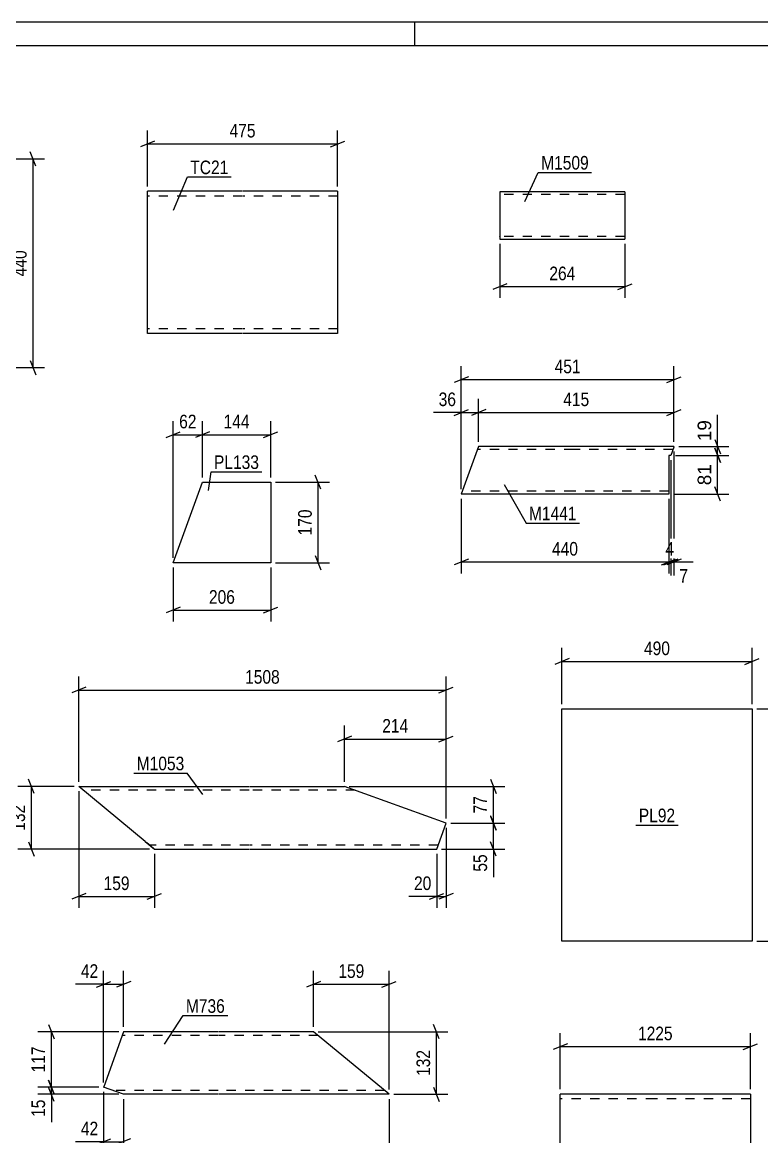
# Model space of a CAD drawing. Header units: millimetres. Extents: x 0 to 594, y 0 to 420.
# Drawn here: x 91.2 to 247.1, y 184.9 to 420 of the extents above; entities that cross this region are included whole.
import ezdxf

# ---------------------------------------------------------------- set-up
doc = ezdxf.new("R2010")
doc.units = ezdxf.units.MM
doc.linetypes.add('DXK_LINE_DOT2', pattern=[3.9198, 1.9599, -1.9599])
doc.styles.add('Arial', font='ARIAL.TTF', dxfattribs={"height": 0.2})
doc.styles.add('Arial Narrow', font='ARIALN.TTF', dxfattribs={"height": 0.2})

# ---------------------------------------------------------------- blocks, each defined once
blk = doc.blocks.new('Unknown-284930103-1131 - 20256')
at = {"color": 5, "linetype": 'Continuous'}
for p, q in [((594, 420), (0, 420)), ((174, 415), (174, 420)), ((589, 415), (5, 415))]:
    blk.add_line(p, q, dxfattribs=at)
blk = doc.blocks.new('Part-284930103-3958 - 3942')
at = {"color": 2, "linetype": 'Continuous'}
for p, q in [((224.66, 193.95), (204.66, 193.95)), ((204.66, 165.95), (204.66, 193.95)), ((244.76, 193.95), (224.76, 193.95)), ((244.76, 193.95), (244.76, 163.95)), ((204.66, 165.95), (204.66, 163.95)), ((224.66, 163.95), (204.66, 163.95)), ((244.76, 163.95), (224.76, 163.95))]:
    blk.add_line(p, q, dxfattribs=at)
at = {"color": 7, "linetype": 'DXK_LINE_DOT2'}
for p, q in [((224.66, 192.95), (204.66, 192.95)), ((244.76, 192.95), (224.76, 192.95)), ((204.66, 164.1), (204.66, 165.95)), ((204.66, 164.95), (204.66, 165.03)), ((224.66, 164.95), (204.66, 164.95)), ((244.76, 164.95), (224.76, 164.95)), ((244.76, 164.95), (244.76, 165.03))]:
    blk.add_line(p, q, dxfattribs=at)
blk = doc.blocks.new('Part-284930103-3827 - 3811')
at = {"color": 2, "linetype": 'Continuous'}
for p, q in [((112.55, 207.1), (108.37, 195.5)), ((132.52, 207.1), (112.55, 207.1)), ((152.62, 207.1), (132.62, 207.1)), ((168.55, 193.9), (152.62, 207.1)), ((108.37, 195.5), (108.34, 195.41)), ((112.52, 193.9), (108.34, 195.41)), ((132.52, 193.9), (112.52, 193.9)), ((168.55, 193.9), (132.62, 193.9))]:
    blk.add_line(p, q, dxfattribs=at)
at = {"color": 7, "linetype": 'DXK_LINE_DOT2'}
for p, q in [((132.52, 206.3), (112.26, 206.3)), ((153.59, 206.3), (132.62, 206.3)), ((108.34, 195.41), (108.37, 195.5)), ((108.37, 195.5), (108.34, 195.41)), ((108.37, 195.5), (108.34, 195.41)), ((132.52, 194.7), (110.31, 194.7)), ((167.59, 194.7), (132.62, 194.7)), ((167.31, 194.93), (167.36, 194.88)), ((167.51, 194.76), (167.59, 194.7))]:
    blk.add_line(p, q, dxfattribs=at)
blk = doc.blocks.new('Part-284930103-1241 - 1223')
at = {"color": 2, "linetype": 'Continuous'}
for p, q in [((218.29, 384.25), (191.9, 384.25)), ((191.9, 384.25), (191.9, 374.34)), ((218.29, 384.25), (218.29, 374.25)), ((191.9, 374.34), (191.9, 374.25)), ((191.9, 374.25), (218.29, 374.25))]:
    blk.add_line(p, q, dxfattribs=at)
at = {"color": 7, "linetype": 'DXK_LINE_DOT2'}
for p, q in [((218.29, 383.65), (191.9, 383.65)), ((218.29, 384.16), (218.29, 384.25)), ((191.9, 374.85), (191.9, 374.89)), ((218.29, 374.85), (191.9, 374.85)), ((218.29, 374.85), (218.29, 374.89))]:
    blk.add_line(p, q, dxfattribs=at)
blk = doc.blocks.new('Part-284930103-2870 - 2854')
at = {"color": 2, "linetype": 'Continuous'}
for p, q in [((205.01, 226.18), (205.01, 275.18)), ((205.01, 275.18), (225.01, 275.18)), ((225.11, 275.18), (245.11, 275.18)), ((245.11, 275.18), (245.11, 226.18)), ((225.01, 226.18), (205.01, 226.18)), ((245.11, 226.18), (225.11, 226.18))]:
    blk.add_line(p, q, dxfattribs=at)
blk = doc.blocks.new('Part-284930103-2695 - 2679')
at = {"color": 2, "linetype": 'Continuous'}
for p, q in [((117.12, 247.23), (103.12, 258.83)), ((103.12, 258.83), (139.05, 258.83)), ((139.15, 258.83), (159.15, 258.83)), ((180.57, 251.1), (159.15, 258.83)), ((178.59, 245.63), (180.57, 251.1)), ((117.12, 247.23), (119.05, 245.63)), ((119.05, 245.63), (139.05, 245.63)), ((139.15, 245.63), (178.59, 245.63))]:
    blk.add_line(p, q, dxfattribs=at)
at = {"color": 7, "linetype": 'DXK_LINE_DOT2'}
for p, q in [((139.05, 258.03), (104.08, 258.03)), ((161.37, 258.03), (139.15, 258.03)), ((118.9, 245.75), (117.12, 247.23)), ((117.8, 246.66), (117.85, 246.61)), ((118.01, 246.49), (118.08, 246.43)), ((139.05, 246.43), (118.08, 246.43)), ((178.88, 246.43), (139.15, 246.43))]:
    blk.add_line(p, q, dxfattribs=at)
blk = doc.blocks.new('Part-284930103-2488 - 2472')
at = {"color": 2, "linetype": 'Continuous'}
for p, q in [((123.02, 306.01), (129.21, 323.01)), ((129.21, 323.01), (143.59, 323.01)), ((143.59, 323.01), (143.59, 306.01)), ((143.59, 306.01), (123.02, 306.01))]:
    blk.add_line(p, q, dxfattribs=at)
blk = doc.blocks.new('Part-284930103-2455 - 2438')
at = {"color": 2, "linetype": 'Continuous'}
for p, q in [((137.6, 384.36), (117.6, 384.36)), ((117.6, 354.36), (117.6, 384.36)), ((157.7, 384.36), (137.7, 384.36)), ((157.7, 384.36), (157.7, 354.36)), ((137.6, 354.36), (117.6, 354.36)), ((157.7, 354.36), (137.7, 354.36))]:
    blk.add_line(p, q, dxfattribs=at)
at = {"color": 7, "linetype": 'DXK_LINE_DOT2'}
for p, q in [((137.6, 383.36), (117.6, 383.36)), ((157.7, 383.36), (137.7, 383.36)), ((117.6, 355.36), (117.6, 355.43)), ((137.6, 355.36), (117.6, 355.36)), ((157.7, 355.36), (137.7, 355.36)), ((157.7, 355.36), (157.7, 355.43))]:
    blk.add_line(p, q, dxfattribs=at)
blk = doc.blocks.new('Part-284930103-1948 - 1932')
at = {"color": 2, "linetype": 'Continuous'}
for p, q in [((187.43, 330.5), (183.79, 320.5)), ((207.43, 330.5), (187.43, 330.5)), ((228.64, 330.5), (207.53, 330.5)), ((228.61, 330.41), (227.97, 328.65)), ((228.64, 330.5), (228.61, 330.41)), ((227.97, 328.65), (227.53, 328.65)), ((227.53, 328.65), (227.53, 320.5)), ((207.43, 320.5), (183.79, 320.5)), ((227.53, 320.5), (207.53, 320.5))]:
    blk.add_line(p, q, dxfattribs=at)
at = {"color": 7, "linetype": 'DXK_LINE_DOT2'}
for p, q in [((207.43, 329.9), (187.21, 329.9)), ((228.42, 329.9), (207.53, 329.9)), ((184.01, 321.1), (184.03, 321.15)), ((207.43, 321.1), (184.01, 321.1)), ((227.53, 321.1), (207.53, 321.1))]:
    blk.add_line(p, q, dxfattribs=at)
blk = doc.blocks.new('StraightDimension-284930103-3961 - 3942')
at = {"color": 7, "linetype": 'Continuous'}
for p, q in [((206.16, 204.55), (203.16, 203.35)), ((204.66, 194.95), (204.66, 206.8)), ((243.26, 203.35), (246.26, 204.55)), ((244.76, 194.95), (244.76, 206.8)), ((204.66, 203.95), (244.76, 203.95))]:
    blk.add_line(p, q, dxfattribs=at)
at = {"color": 0}
blk.add_wipeout([(228.97, 204.7), (228.97, 208.9), (220.45, 208.9), (220.45, 204.7)], dxfattribs=at)
at = {"color": 3, "style": 'Arial Narrow'}
blk.add_text('1225', height=2.863, dxfattribs=at).set_placement((221.05, 205.3))
blk = doc.blocks.new('StraightDimension-284930103-3830 - 3811')
at = {"color": 7, "linetype": 'Continuous'}
for p, q in [((108.34, 194.41), (108.34, 170.88)), ((168.55, 192.9), (168.55, 170.88)), ((109.84, 173.88), (106.84, 172.68)), ((108.34, 173.28), (168.55, 173.28)), ((167.05, 172.68), (170.05, 173.88))]:
    blk.add_line(p, q, dxfattribs=at)
at = {"color": 0}
blk.add_wipeout([(142.7, 174.03), (142.7, 178.23), (134.19, 178.23), (134.19, 174.03)], dxfattribs=at)
at = {"color": 3, "style": 'Arial Narrow'}
blk.add_text('1531', height=2.863, dxfattribs=at).set_placement((134.79, 174.63))
blk = doc.blocks.new('StraightDimension-284930103-13081 - 3811')
at = {"color": 7, "linetype": 'Continuous'}
for p, q in [((111.55, 207.1), (94.49, 207.1)), ((96.74, 208.6), (97.94, 205.6)), ((97.34, 195.41), (97.34, 207.1)), ((107.34, 195.41), (94.49, 195.41)), ((97.94, 193.91), (96.74, 196.91))]:
    blk.add_line(p, q, dxfattribs=at)
at = {"color": 0}
blk.add_wipeout([(96.59, 204.59), (92.39, 204.59), (92.39, 197.91), (96.59, 197.91)], dxfattribs=at)
at = {"color": 3, "style": 'Arial Narrow'}
blk.add_text('117', height=2.863, rotation=90.0002, dxfattribs=at).set_placement((95.99, 198.51))
blk = doc.blocks.new('StraightDimension-284930103-3925 - 3811')
at = {"color": 7, "linetype": 'Continuous'}
for p, q in [((152.62, 208.1), (152.62, 219.95)), ((168.55, 194.9), (168.55, 219.95)), ((154.12, 217.7), (151.12, 216.5)), ((152.62, 217.1), (168.55, 217.1)), ((167.05, 216.5), (170.05, 217.7))]:
    blk.add_line(p, q, dxfattribs=at)
at = {"color": 0}
blk.add_wipeout([(163.93, 217.85), (163.93, 222.05), (157.25, 222.05), (157.25, 217.85)], dxfattribs=at)
at = {"color": 3, "style": 'Arial Narrow'}
blk.add_text('159', height=2.863, dxfattribs=at).set_placement((157.85, 218.45))
blk = doc.blocks.new('StraightDimension-284930103-3893 - 3811')
at = {"color": 7, "linetype": 'Continuous'}
for p, q in [((108.34, 194.41), (108.34, 181.5)), ((112.52, 192.9), (112.52, 181.5)), ((106.84, 183.3), (109.84, 184.5)), ((108.34, 183.9), (112.52, 183.9)), ((114.02, 184.5), (111.02, 183.3))]:
    blk.add_line(p, q, dxfattribs=at)
at = {"color": 0}
blk.add_wipeout([(107.81, 184.65), (107.81, 188.85), (102.95, 188.85), (102.95, 184.65)], dxfattribs=at)
at = {"color": 7, "linetype": 'Continuous'}
blk.add_line((108.34, 183.9), (102.43, 183.9), dxfattribs=at)
blk.add_line((108.34, 183.9), (102.43, 183.9), dxfattribs=at)
at = {"color": 3, "style": 'Arial Narrow'}
blk.add_text('42', height=2.863, dxfattribs=at).set_placement((103.55, 185.25))
blk = doc.blocks.new('StraightDimension-284930103-3841 - 3811')
at = {"color": 7, "linetype": 'Continuous'}
for p, q in [((153.62, 207.1), (180.95, 207.1)), ((179.15, 205.6), (177.95, 208.6)), ((178.55, 193.9), (178.55, 207.1)), ((177.95, 195.4), (179.15, 192.4)), ((169.55, 193.9), (180.95, 193.9))]:
    blk.add_line(p, q, dxfattribs=at)
at = {"color": 0}
blk.add_wipeout([(177.8, 203.84), (173.6, 203.84), (173.6, 197.16), (177.8, 197.16)], dxfattribs=at)
at = {"color": 3, "style": 'Arial Narrow'}
blk.add_text('132', height=2.863, rotation=90.0002, dxfattribs=at).set_placement((177.2, 197.76))
blk = doc.blocks.new('StraightDimension-284930103-3907 - 3811')
at = {"color": 7, "linetype": 'Continuous'}
for p, q in [((108.34, 196.41), (108.34, 219.95)), ((112.55, 208.1), (112.55, 219.95)), ((106.84, 216.5), (109.84, 217.7)), ((108.34, 217.1), (112.55, 217.1)), ((114.05, 217.7), (111.05, 216.5))]:
    blk.add_line(p, q, dxfattribs=at)
at = {"color": 0}
blk.add_wipeout([(107.81, 217.85), (107.81, 222.05), (102.95, 222.05), (102.95, 217.85)], dxfattribs=at)
at = {"color": 7, "linetype": 'Continuous'}
blk.add_line((108.34, 217.1), (102.43, 217.1), dxfattribs=at)
blk.add_line((108.34, 217.1), (102.43, 217.1), dxfattribs=at)
at = {"color": 3, "style": 'Arial Narrow'}
blk.add_text('42', height=2.863, dxfattribs=at).set_placement((103.55, 218.45))
blk = doc.blocks.new('StraightDimension-284930103-13082 - 3811')
at = {"color": 7, "linetype": 'Continuous'}
for p, q in [((107.34, 195.41), (94.49, 195.41)), ((96.74, 196.91), (97.94, 193.91)), ((97.94, 192.4), (96.74, 195.4)), ((97.34, 193.9), (97.34, 195.41)), ((111.52, 193.9), (94.49, 193.9))]:
    blk.add_line(p, q, dxfattribs=at)
at = {"color": 0}
blk.add_wipeout([(96.59, 193.37), (92.39, 193.37), (92.39, 188.52), (96.59, 188.52)], dxfattribs=at)
at = {"color": 7, "linetype": 'Continuous'}
blk.add_line((97.34, 193.9), (97.34, 187.99), dxfattribs=at)
blk.add_line((97.34, 193.9), (97.34, 187.99), dxfattribs=at)
at = {"color": 3, "style": 'Arial Narrow'}
blk.add_text('15', height=2.863, rotation=90.0002, dxfattribs=at).set_placement((95.99, 189.12))
blk = doc.blocks.new('StraightDimension-284930103-1244 - 1223')
at = {"color": 7, "linetype": 'Continuous'}
for p, q in [((191.9, 373.25), (191.9, 361.85)), ((218.29, 373.25), (218.29, 361.85)), ((193.4, 364.85), (190.4, 363.65)), ((216.79, 363.65), (219.79, 364.85)), ((191.9, 364.25), (218.29, 364.25))]:
    blk.add_line(p, q, dxfattribs=at)
at = {"color": 0}
blk.add_wipeout([(208.44, 365), (208.44, 369.2), (201.75, 369.2), (201.75, 365)], dxfattribs=at)
at = {"color": 3, "style": 'Arial Narrow'}
blk.add_text('264', height=2.863, dxfattribs=at).set_placement((202.35, 365.6))
blk = doc.blocks.new('StraightDimension-284930103-2873 - 2854')
at = {"color": 7, "linetype": 'Continuous'}
for p, q in [((205.01, 276.18), (205.01, 288.03)), ((245.11, 276.18), (245.11, 288.03)), ((206.51, 285.78), (203.51, 284.58)), ((205.01, 285.18), (245.11, 285.18)), ((243.61, 284.58), (246.61, 285.78))]:
    blk.add_line(p, q, dxfattribs=at)
at = {"color": 0}
blk.add_wipeout([(228.4, 285.93), (228.4, 290.13), (221.72, 290.13), (221.72, 285.93)], dxfattribs=at)
at = {"color": 3, "style": 'Arial Narrow'}
blk.add_text('490', height=2.863, dxfattribs=at).set_placement((222.32, 286.53))
blk = doc.blocks.new('StraightDimension-284930103-2884 - 2854')
at = {"color": 7, "linetype": 'Continuous'}
for p, q in [((246.11, 275.18), (257.51, 275.18)), ((255.71, 273.68), (254.51, 276.68)), ((255.11, 226.18), (255.11, 275.18)), ((246.11, 226.18), (257.51, 226.18)), ((254.51, 227.68), (255.71, 224.68))]:
    blk.add_line(p, q, dxfattribs=at)
at = {"color": 0}
blk.add_wipeout([(254.36, 254.02), (250.16, 254.02), (250.16, 247.33), (254.36, 247.33)], dxfattribs=at)
at = {"color": 3, "style": 'Arial Narrow'}
blk.add_text('490', height=2.863, rotation=90.0002, dxfattribs=at).set_placement((253.76, 247.93))
blk = doc.blocks.new('StraightDimension-284930103-2803 - 2679')
at = {"color": 7, "linetype": 'Continuous'}
for p, q in [((159.15, 259.83), (159.15, 271.68)), ((180.57, 252.1), (180.57, 271.68)), ((160.65, 269.43), (157.65, 268.23)), ((159.15, 268.83), (180.57, 268.83)), ((179.07, 268.23), (182.07, 269.43))]:
    blk.add_line(p, q, dxfattribs=at)
at = {"color": 0}
blk.add_wipeout([(173.2, 269.58), (173.2, 273.78), (166.51, 273.78), (166.51, 269.58)], dxfattribs=at)
at = {"color": 3, "style": 'Arial Narrow'}
blk.add_text('214', height=2.863, dxfattribs=at).set_placement((167.11, 270.18))
blk = doc.blocks.new('StraightDimension-284930103-2698 - 2679')
at = {"color": 7, "linetype": 'Continuous'}
for p, q in [((104.62, 279.75), (101.62, 278.55)), ((103.12, 259.83), (103.12, 282)), ((179.07, 278.55), (182.07, 279.75)), ((180.57, 252.1), (180.57, 282)), ((103.12, 279.15), (180.57, 279.15))]:
    blk.add_line(p, q, dxfattribs=at)
at = {"color": 0}
blk.add_wipeout([(146.1, 279.9), (146.1, 284.1), (137.59, 284.1), (137.59, 279.9)], dxfattribs=at)
at = {"color": 3, "style": 'Arial Narrow'}
blk.add_text('1508', height=2.863, dxfattribs=at).set_placement((138.19, 280.5))
blk = doc.blocks.new('StraightDimension-284930103-2733 - 2679')
at = {"color": 7, "linetype": 'Continuous'}
for p, q in [((160.15, 258.83), (192.97, 258.83)), ((189.97, 260.33), (191.17, 257.33)), ((190.57, 251.1), (190.57, 258.83)), ((191.17, 249.6), (189.97, 252.6)), ((181.57, 251.1), (192.97, 251.1))]:
    blk.add_line(p, q, dxfattribs=at)
at = {"color": 0}
blk.add_wipeout([(189.82, 257.39), (185.62, 257.39), (185.62, 252.54), (189.82, 252.54)], dxfattribs=at)
at = {"color": 3, "style": 'Arial Narrow'}
blk.add_text('77', height=2.863, rotation=90.0002, dxfattribs=at).set_placement((189.22, 253.14))
blk = doc.blocks.new('StraightDimension-284930103-2709 - 2679')
at = {"color": 7, "linetype": 'Continuous'}
for p, q in [((102.12, 258.83), (90.27, 258.83)), ((93.72, 257.33), (92.52, 260.33)), ((93.12, 245.63), (93.12, 258.83)), ((92.52, 247.13), (93.72, 244.13)), ((118.05, 245.63), (90.27, 245.63))]:
    blk.add_line(p, q, dxfattribs=at)
at = {"color": 0}
blk.add_wipeout([(92.37, 255.57), (88.17, 255.57), (88.17, 248.88), (92.37, 248.88)], dxfattribs=at)
at = {"color": 3, "style": 'Arial Narrow'}
blk.add_text('132', height=2.863, rotation=90.0002, dxfattribs=at).set_placement((91.77, 249.48))
blk = doc.blocks.new('StraightDimension-284930103-2734 - 2679')
at = {"color": 7, "linetype": 'Continuous'}
for p, q in [((189.97, 252.6), (191.17, 249.6)), ((181.57, 251.1), (192.97, 251.1)), ((190.57, 245.63), (190.57, 251.1)), ((191.17, 244.13), (189.97, 247.13)), ((179.59, 245.63), (192.97, 245.63))]:
    blk.add_line(p, q, dxfattribs=at)
at = {"color": 0}
blk.add_wipeout([(189.82, 245.1), (185.62, 245.1), (185.62, 240.25), (189.82, 240.25)], dxfattribs=at)
at = {"color": 7, "linetype": 'Continuous'}
blk.add_line((190.57, 245.63), (190.57, 239.72), dxfattribs=at)
blk.add_line((190.57, 245.63), (190.57, 239.72), dxfattribs=at)
at = {"color": 3, "style": 'Arial Narrow'}
blk.add_text('55', height=2.863, rotation=90.0002, dxfattribs=at).set_placement((189.22, 240.85))
blk = doc.blocks.new('StraightDimension-284930103-2823 - 2679')
at = {"color": 7, "linetype": 'Continuous'}
for p, q in [((103.12, 257.83), (103.12, 233.23)), ((119.05, 244.63), (119.05, 233.23)), ((104.62, 236.23), (101.62, 235.03)), ((103.12, 235.63), (119.05, 235.63)), ((117.55, 235.03), (120.55, 236.23))]:
    blk.add_line(p, q, dxfattribs=at)
at = {"color": 0}
blk.add_wipeout([(114.42, 236.38), (114.42, 240.58), (107.74, 240.58), (107.74, 236.38)], dxfattribs=at)
at = {"color": 3, "style": 'Arial Narrow'}
blk.add_text('159', height=2.863, dxfattribs=at).set_placement((108.34, 236.98))
blk = doc.blocks.new('StraightDimension-284930103-2837 - 2679')
at = {"color": 7, "linetype": 'Continuous'}
for p, q in [((180.57, 250.1), (180.57, 233.23)), ((178.59, 244.63), (178.59, 233.23)), ((177.09, 235.03), (180.09, 236.23)), ((178.59, 235.63), (180.57, 235.63)), ((182.07, 236.23), (179.07, 235.03))]:
    blk.add_line(p, q, dxfattribs=at)
at = {"color": 0}
blk.add_wipeout([(178.07, 236.38), (178.07, 240.58), (173.21, 240.58), (173.21, 236.38)], dxfattribs=at)
at = {"color": 7, "linetype": 'Continuous'}
blk.add_line((178.59, 235.63), (172.69, 235.63), dxfattribs=at)
blk.add_line((178.59, 235.63), (172.69, 235.63), dxfattribs=at)
at = {"color": 3, "style": 'Arial Narrow'}
blk.add_text('20', height=2.863, dxfattribs=at).set_placement((173.81, 236.98))
blk = doc.blocks.new('StraightDimension-284930103-13031 - 2472')
at = {"color": 7, "linetype": 'Continuous'}
for p, q in [((123.02, 307.01), (123.02, 335.86)), ((129.21, 324.01), (129.21, 335.86)), ((121.52, 332.41), (124.52, 333.61)), ((123.02, 333.01), (129.21, 333.01)), ((130.71, 333.61), (127.71, 332.41))]:
    blk.add_line(p, q, dxfattribs=at)
at = {"color": 0}
blk.add_wipeout([(128.54, 333.76), (128.54, 337.96), (123.68, 337.96), (123.68, 333.76)], dxfattribs=at)
at = {"color": 3, "style": 'Arial Narrow'}
blk.add_text('62', height=2.863, dxfattribs=at).set_placement((124.28, 334.36))
blk = doc.blocks.new('StraightDimension-284930103-2490 - 2472')
at = {"color": 7, "linetype": 'Continuous'}
for p, q in [((123.02, 305.01), (123.02, 293.61)), ((143.59, 305.01), (143.59, 293.61)), ((124.52, 296.61), (121.52, 295.41)), ((142.09, 295.41), (145.09, 296.61)), ((123.02, 296.01), (143.59, 296.01))]:
    blk.add_line(p, q, dxfattribs=at)
at = {"color": 0}
blk.add_wipeout([(136.64, 296.76), (136.64, 300.96), (129.96, 300.96), (129.96, 296.76)], dxfattribs=at)
at = {"color": 3, "style": 'Arial Narrow'}
blk.add_text('206', height=2.863, dxfattribs=at).set_placement((130.56, 297.36))
blk = doc.blocks.new('StraightDimension-284930103-2519 - 2472')
at = {"color": 7, "linetype": 'Continuous'}
for p, q in [((154.19, 321.51), (152.99, 324.51)), ((144.59, 323.01), (155.99, 323.01)), ((153.59, 306.01), (153.59, 323.01)), ((144.59, 306.01), (155.99, 306.01)), ((152.99, 307.51), (154.19, 304.51))]:
    blk.add_line(p, q, dxfattribs=at)
at = {"color": 0}
blk.add_wipeout([(152.84, 317.85), (148.64, 317.85), (148.64, 311.17), (152.84, 311.17)], dxfattribs=at)
at = {"color": 3, "style": 'Arial Narrow'}
blk.add_text('170', height=2.863, rotation=90.0002, dxfattribs=at).set_placement((152.24, 311.77))
blk = doc.blocks.new('StraightDimension-284930103-13030 - 2472')
at = {"color": 7, "linetype": 'Continuous'}
for p, q in [((129.21, 324.01), (129.21, 335.86)), ((143.59, 324.01), (143.59, 335.86)), ((130.71, 333.61), (127.71, 332.41)), ((129.21, 333.01), (143.59, 333.01)), ((142.09, 332.41), (145.09, 333.61))]:
    blk.add_line(p, q, dxfattribs=at)
at = {"color": 0}
blk.add_wipeout([(139.74, 333.76), (139.74, 337.96), (133.05, 337.96), (133.05, 333.76)], dxfattribs=at)
at = {"color": 3, "style": 'Arial Narrow'}
blk.add_text('144', height=2.863, dxfattribs=at).set_placement((133.65, 334.36))
blk = doc.blocks.new('StraightDimension-284930103-2458 - 2438')
at = {"color": 7, "linetype": 'Continuous'}
for p, q in [((119.1, 394.96), (116.1, 393.76)), ((117.6, 385.36), (117.6, 397.21)), ((156.2, 393.76), (159.2, 394.96)), ((157.7, 385.36), (157.7, 397.21)), ((117.6, 394.36), (157.7, 394.36))]:
    blk.add_line(p, q, dxfattribs=at)
at = {"color": 0}
blk.add_wipeout([(141, 395.11), (141, 399.31), (134.31, 399.31), (134.31, 395.11)], dxfattribs=at)
at = {"color": 3, "style": 'Arial Narrow'}
blk.add_text('475', height=2.863, dxfattribs=at).set_placement((134.91, 395.71))
blk = doc.blocks.new('StraightDimension-284930103-2227 - 2138')
at = {"color": 7, "linetype": 'Continuous'}
for p, q in [((94.06, 389.67), (92.86, 392.67)), ((78.46, 391.17), (95.86, 391.17)), ((93.46, 347.17), (93.46, 391.17)), ((92.86, 348.67), (94.06, 345.67)), ((78.46, 347.17), (95.86, 347.17))]:
    blk.add_line(p, q, dxfattribs=at)
at = {"color": 0}
blk.add_wipeout([(92.71, 372.52), (88.51, 372.52), (88.51, 365.83), (92.71, 365.83)], dxfattribs=at)
at = {"color": 3, "style": 'Arial Narrow'}
blk.add_text('440', height=2.863, rotation=90.0002, dxfattribs=at).set_placement((92.11, 366.43))
blk = doc.blocks.new('StraightDimension-284930103-1974 - 1932')
at = {"color": 7, "linetype": 'Continuous'}
for p, q in [((183.79, 321.5), (183.79, 340.55)), ((187.43, 331.5), (187.43, 340.55)), ((182.29, 337.1), (185.29, 338.3)), ((183.79, 337.7), (187.43, 337.7)), ((188.93, 338.3), (185.93, 337.1))]:
    blk.add_line(p, q, dxfattribs=at)
at = {"color": 0}
blk.add_wipeout([(183.27, 338.45), (183.27, 342.65), (178.41, 342.65), (178.41, 338.45)], dxfattribs=at)
at = {"color": 7, "linetype": 'Continuous'}
blk.add_line((183.79, 337.7), (177.89, 337.7), dxfattribs=at)
blk.add_line((183.79, 337.7), (177.89, 337.7), dxfattribs=at)
at = {"color": 3, "style": 'Arial Narrow'}
blk.add_text('36', height=2.863, dxfattribs=at).set_placement((179.01, 339.05))
blk = doc.blocks.new('StraightDimension-284930103-13541 - 1932')
at = {"color": 7, "linetype": 'Continuous'}
for p, q in [((237.24, 332), (238.44, 329)), ((229.64, 330.5), (240.24, 330.5)), ((238.44, 327.15), (237.24, 330.15)), ((237.84, 328.65), (237.84, 330.5)), ((228.97, 328.65), (240.24, 328.65))]:
    blk.add_line(p, q, dxfattribs=at)
at = {"color": 0}
blk.add_wipeout([(237.09, 336.67), (232.89, 336.67), (232.89, 331.03), (237.09, 331.03)], dxfattribs=at)
at = {"color": 7, "linetype": 'Continuous'}
blk.add_line((237.84, 330.5), (237.84, 337.2), dxfattribs=at)
blk.add_line((237.84, 330.5), (237.84, 337.2), dxfattribs=at)
at = {"color": 3, "style": 'Arial'}
blk.add_text('19', height=2.865, rotation=90.0002, dxfattribs=at).set_placement((236.49, 331.63))
blk = doc.blocks.new('StraightDimension-284930103-13577 - 1932')
at = {"color": 7, "linetype": 'Continuous'}
for p, q in [((228.64, 329.5), (228.64, 303.32)), ((227.97, 327.65), (227.97, 303.32)), ((226.47, 305.57), (229.47, 306.77)), ((230.14, 306.77), (227.14, 305.57)), ((227.97, 306.17), (228.64, 306.17))]:
    blk.add_line(p, q, dxfattribs=at)
at = {"color": 0}
blk.add_wipeout([(232.19, 301.22), (232.19, 305.42), (229.17, 305.42), (229.17, 301.22)], dxfattribs=at)
at = {"color": 7, "linetype": 'Continuous'}
blk.add_line((228.64, 306.17), (232.72, 306.17), dxfattribs=at)
blk.add_line((228.64, 306.17), (232.72, 306.17), dxfattribs=at)
at = {"color": 3, "style": 'Arial Narrow'}
blk.add_text('7', height=2.86, dxfattribs=at).set_placement((229.77, 301.82))
blk = doc.blocks.new('StraightDimension-284930103-1951 - 1932')
at = {"color": 7, "linetype": 'Continuous'}
for p, q in [((183.79, 321.5), (183.79, 347.48)), ((228.64, 331.5), (228.64, 347.48)), ((185.29, 345.23), (182.29, 344.03)), ((183.79, 344.63), (228.64, 344.63)), ((227.14, 344.03), (230.14, 345.23))]:
    blk.add_line(p, q, dxfattribs=at)
at = {"color": 0}
blk.add_wipeout([(209.56, 345.38), (209.56, 349.58), (202.87, 349.58), (202.87, 345.38)], dxfattribs=at)
at = {"color": 3, "style": 'Arial Narrow'}
blk.add_text('451', height=2.863, dxfattribs=at).set_placement((203.47, 345.98))
blk = doc.blocks.new('StraightDimension-284930103-1973 - 1932')
at = {"color": 7, "linetype": 'Continuous'}
for p, q in [((187.43, 331.5), (187.43, 340.55)), ((228.64, 331.5), (228.64, 340.55)), ((188.93, 338.3), (185.93, 337.1)), ((187.43, 337.7), (228.64, 337.7)), ((227.14, 337.1), (230.14, 338.3))]:
    blk.add_line(p, q, dxfattribs=at)
at = {"color": 0}
blk.add_wipeout([(211.38, 338.45), (211.38, 342.65), (204.69, 342.65), (204.69, 338.45)], dxfattribs=at)
at = {"color": 3, "style": 'Arial Narrow'}
blk.add_text('415', height=2.863, dxfattribs=at).set_placement((205.29, 339.05))
blk = doc.blocks.new('StraightDimension-284930103-13542 - 1932')
at = {"color": 7, "linetype": 'Continuous'}
for p, q in [((237.24, 330.15), (238.44, 327.15)), ((228.97, 328.65), (240.24, 328.65)), ((237.84, 320.5), (237.84, 328.65)), ((228.53, 320.5), (240.24, 320.5)), ((238.44, 319), (237.24, 322))]:
    blk.add_line(p, q, dxfattribs=at)
at = {"color": 0}
blk.add_wipeout([(237.09, 327.4), (232.89, 327.4), (232.89, 321.75), (237.09, 321.75)], dxfattribs=at)
at = {"color": 3, "style": 'Arial'}
blk.add_text('81', height=2.865, rotation=90.0002, dxfattribs=at).set_placement((236.49, 322.35))
blk = doc.blocks.new('StraightDimension-284930103-13578 - 1932')
at = {"color": 7, "linetype": 'Continuous'}
for p, q in [((227.97, 327.65), (227.97, 303.77)), ((227.53, 319.5), (227.53, 303.77)), ((226.03, 305.57), (229.03, 306.77)), ((229.47, 306.77), (226.47, 305.57)), ((227.53, 306.17), (227.97, 306.17))]:
    blk.add_line(p, q, dxfattribs=at)
at = {"color": 0}
blk.add_wipeout([(229.26, 306.92), (229.26, 311.12), (226.24, 311.12), (226.24, 306.92)], dxfattribs=at)
at = {"color": 3, "style": 'Arial Narrow'}
blk.add_text('4', height=2.86, dxfattribs=at).set_placement((226.84, 307.52))
blk = doc.blocks.new('StraightDimension-284930103-13579 - 1932')
at = {"color": 7, "linetype": 'Continuous'}
for p, q in [((183.79, 319.5), (183.79, 303.77)), ((227.53, 319.5), (227.53, 303.77)), ((185.29, 306.77), (182.29, 305.57)), ((183.79, 306.17), (227.53, 306.17)), ((226.03, 305.57), (229.03, 306.77))]:
    blk.add_line(p, q, dxfattribs=at)
at = {"color": 0}
blk.add_wipeout([(209, 306.92), (209, 311.12), (202.32, 311.12), (202.32, 306.92)], dxfattribs=at)
at = {"color": 3, "style": 'Arial Narrow'}
blk.add_text('440', height=2.863, dxfattribs=at).set_placement((202.92, 307.52))
blk = doc.blocks.new('Mark-284930103-3823 - 3811')
at = {"color": 0}
blk.add_wipeout([(133.93, 211.08), (133.93, 214.08), (125.7, 214.08), (125.7, 211.08)], dxfattribs=at)
blk.add_wipeout([(133.93, 211.08), (133.93, 214.08), (125.7, 214.08), (125.7, 211.08)], dxfattribs=at)
at = {"color": 30, "linetype": 'Continuous'}
for p, q in [((121.18, 204.46), (125.1, 210.48)), ((125.1, 210.48), (134.53, 210.48))]:
    blk.add_line(p, q, dxfattribs=at)
at = {"color": 3, "style": 'Arial Narrow'}
blk.add_text('M736', height=2.863, dxfattribs=at).set_placement((125.7, 211.08))
blk = doc.blocks.new('Mark-284930103-1236 - 1223')
at = {"color": 0}
blk.add_wipeout([(210.68, 388.94), (210.68, 391.94), (200.63, 391.94), (200.63, 388.94)], dxfattribs=at)
blk.add_wipeout([(210.68, 388.94), (210.68, 391.94), (200.63, 391.94), (200.63, 388.94)], dxfattribs=at)
at = {"color": 30, "linetype": 'Continuous'}
for p, q in [((197.21, 382.22), (200.03, 388.34)), ((200.03, 388.34), (211.28, 388.34))]:
    blk.add_line(p, q, dxfattribs=at)
at = {"color": 3, "style": 'Arial Narrow'}
blk.add_text('M1509', height=2.863, dxfattribs=at).set_placement((200.63, 388.94))
blk = doc.blocks.new('Mark-284930103-2866 - 2854')
at = {"color": 0}
blk.add_wipeout([(228.9, 251.28), (228.9, 254.28), (221.22, 254.28), (221.22, 251.28)], dxfattribs=at)
blk.add_wipeout([(228.9, 251.28), (228.9, 254.28), (221.22, 254.28), (221.22, 251.28)], dxfattribs=at)
at = {"color": 30, "linetype": 'Continuous'}
blk.add_line((220.62, 250.68), (229.5, 250.68), dxfattribs=at)
at = {"color": 3, "style": 'Arial Narrow'}
blk.add_text('PL92', height=2.863, dxfattribs=at).set_placement((221.22, 251.28))
blk = doc.blocks.new('Mark-284930103-2691 - 2679')
at = {"color": 0}
blk.add_wipeout([(125.37, 262.24), (125.37, 265.24), (115.32, 265.24), (115.32, 262.24)], dxfattribs=at)
blk.add_wipeout([(125.37, 262.24), (125.37, 265.24), (115.32, 265.24), (115.32, 262.24)], dxfattribs=at)
at = {"color": 30, "linetype": 'Continuous'}
for p in [(114.72, 261.64), (129.25, 257.13)]:
    blk.add_line(p, (125.97, 261.64), dxfattribs=at)
at = {"color": 3, "style": 'Arial Narrow'}
blk.add_text('M1053', height=2.863, dxfattribs=at).set_placement((115.32, 262.24))
blk = doc.blocks.new('Mark-284930103-2484 - 2472')
at = {"color": 0}
blk.add_wipeout([(141.12, 325.79), (141.12, 328.79), (131.62, 328.79), (131.62, 325.79)], dxfattribs=at)
blk.add_wipeout([(141.12, 325.79), (141.12, 328.79), (131.62, 328.79), (131.62, 325.79)], dxfattribs=at)
at = {"color": 30, "linetype": 'Continuous'}
for p, q in [((130.44, 321.27), (131.02, 325.19)), ((131.02, 325.19), (141.72, 325.19))]:
    blk.add_line(p, q, dxfattribs=at)
at = {"color": 3, "style": 'Arial Narrow'}
blk.add_text('PL133', height=2.863, dxfattribs=at).set_placement((131.62, 325.79))
blk = doc.blocks.new('Mark-284930103-2451 - 2438')
at = {"color": 0}
blk.add_wipeout([(134.65, 387.97), (134.65, 390.97), (126.62, 390.97), (126.62, 387.97)], dxfattribs=at)
blk.add_wipeout([(134.65, 387.97), (134.65, 390.97), (126.62, 390.97), (126.62, 387.97)], dxfattribs=at)
at = {"color": 30, "linetype": 'Continuous'}
for p, q in [((123.11, 380.37), (126.02, 387.37)), ((126.02, 387.37), (135.25, 387.37))]:
    blk.add_line(p, q, dxfattribs=at)
at = {"color": 3, "style": 'Arial Narrow'}
blk.add_text('TC21', height=2.863, dxfattribs=at).set_placement((126.62, 387.97))
blk = doc.blocks.new('Mark-284930103-1944 - 1932')
at = {"color": 0}
blk.add_wipeout([(208.1, 314.98), (208.1, 317.98), (198.05, 317.98), (198.05, 314.98)], dxfattribs=at)
blk.add_wipeout([(208.1, 314.98), (208.1, 317.98), (198.05, 317.98), (198.05, 314.98)], dxfattribs=at)
at = {"color": 30, "linetype": 'Continuous'}
for p, q in [((192.85, 322.53), (197.45, 314.38)), ((197.45, 314.38), (208.7, 314.38))]:
    blk.add_line(p, q, dxfattribs=at)
at = {"color": 3, "style": 'Arial Narrow'}
blk.add_text('M1441', height=2.863, dxfattribs=at).set_placement((198.05, 314.98))

msp = doc.modelspace()

# ---------------------------------------------------------------- block references
for name in ['Unknown-284930103-1131 - 20256', 'Part-284930103-2455 - 2438', 'Part-284930103-1241 - 1223', 'Part-284930103-1948 - 1932', 'Part-284930103-2488 - 2472', 'Part-284930103-2870 - 2854', 'Part-284930103-2695 - 2679', 'Part-284930103-3827 - 3811', 'Part-284930103-3958 - 3942']:
    msp.add_blockref(name, (0, 0))

# ---------------------------------------------------------------- next in the draw order: block references
for name in ['StraightDimension-284930103-2458 - 2438', 'StraightDimension-284930103-2227 - 2138', 'Mark-284930103-1236 - 1223', 'StraightDimension-284930103-1244 - 1223', 'StraightDimension-284930103-1974 - 1932', 'StraightDimension-284930103-13031 - 2472', 'StraightDimension-284930103-13541 - 1932', 'StraightDimension-284930103-2490 - 2472', 'StraightDimension-284930103-2873 - 2854', 'StraightDimension-284930103-2803 - 2679', 'Mark-284930103-2866 - 2854', 'Mark-284930103-3823 - 3811', 'StraightDimension-284930103-3961 - 3942', 'StraightDimension-284930103-3830 - 3811']:
    msp.add_blockref(name, (0, 0))

# ---------------------------------------------------------------- next in the draw order: block references
for name in ['Mark-284930103-2451 - 2438', 'StraightDimension-284930103-13577 - 1932', 'StraightDimension-284930103-2519 - 2472', 'StraightDimension-284930103-2698 - 2679', 'StraightDimension-284930103-2884 - 2854', 'StraightDimension-284930103-3925 - 3811', 'StraightDimension-284930103-13081 - 3811']:
    msp.add_blockref(name, (0, 0))

# ---------------------------------------------------------------- next in the draw order: block references
for name in ['StraightDimension-284930103-1951 - 1932', 'StraightDimension-284930103-13030 - 2472', 'StraightDimension-284930103-2709 - 2679', 'StraightDimension-284930103-2733 - 2679', 'StraightDimension-284930103-3907 - 3811', 'StraightDimension-284930103-3841 - 3811', 'StraightDimension-284930103-3893 - 3811']:
    msp.add_blockref(name, (0, 0))

# ---------------------------------------------------------------- next in the draw order: block references
for name in ['StraightDimension-284930103-1973 - 1932', 'StraightDimension-284930103-13542 - 1932', 'Mark-284930103-2484 - 2472', 'StraightDimension-284930103-2823 - 2679', 'StraightDimension-284930103-2734 - 2679', 'StraightDimension-284930103-13082 - 3811']:
    msp.add_blockref(name, (0, 0))

# ---------------------------------------------------------------- next in the draw order: block references
for name in ['StraightDimension-284930103-13578 - 1932', 'Mark-284930103-2691 - 2679', 'StraightDimension-284930103-2837 - 2679']:
    msp.add_blockref(name, (0, 0))

# ---------------------------------------------------------------- next in the draw order: block references
msp.add_blockref('StraightDimension-284930103-13579 - 1932', (0, 0))

# ---------------------------------------------------------------- next in the draw order: block references
msp.add_blockref('Mark-284930103-1944 - 1932', (0, 0))

doc.saveas('drawing.dxf')
